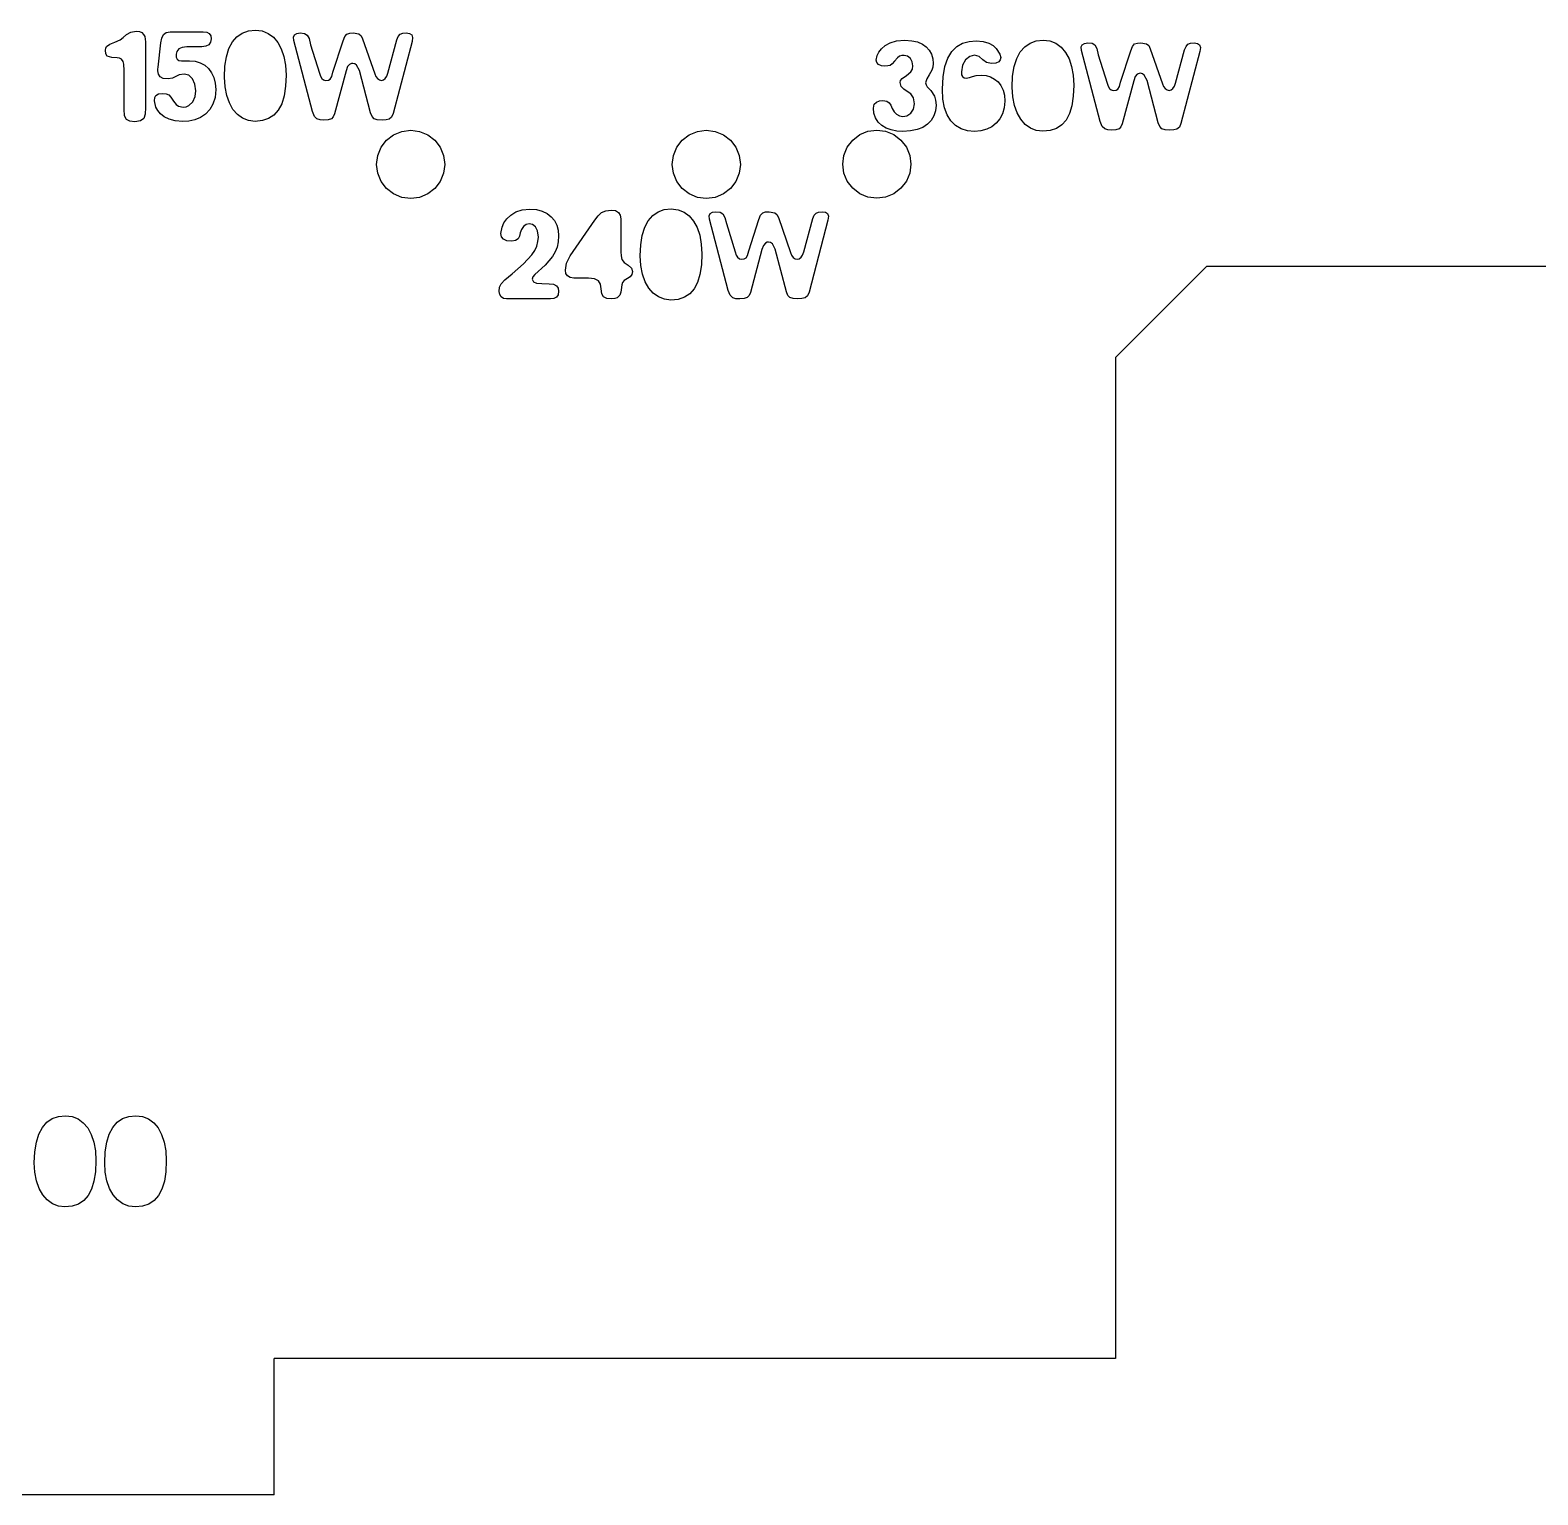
# Model space of a CAD drawing. Header units: metres. Extents: x 234 to 500, y 1534 to 1859.
# Drawn here: x 297.4 to 363.7, y 1534.3 to 1598.7 of the extents above; entities that cross this region are included whole.
import ezdxf

# ---------------------------------------------------------------- set-up
doc = ezdxf.new("R2010")
doc.units = ezdxf.units.M

msp = doc.modelspace()

# ---------------------------------------------------------------- linework, layer by layer
at = {"layer": 'COMPONENT11'}
for p, q in [((319.023, 1590.819, 0), (319.366, 1590.851, 0)), ((319.366, 1590.851, 0), (319.658, 1590.828, 0)), ((319.658, 1590.828, 0), (319.914, 1590.76, 0)), ((325.006, 1590.727, 0), (325.278, 1590.824, 0)), ((325.278, 1590.824, 0), (325.587, 1590.857, 0)), ((325.587, 1590.857, 0), (325.882, 1590.822, 0)), ((318.146, 1590.06, 0), (318.227, 1590.241, 0)), ((318.227, 1590.241, 0), (318.351, 1590.418, 0)), ((318.351, 1590.418, 0), (318.523, 1590.582, 0)), ((318.523, 1590.582, 0), (318.744, 1590.722, 0)), ((318.744, 1590.722, 0), (319.023, 1590.819, 0)), ((319.201, 1590.167, 0), (319.084, 1590.081, 0)), ((319.342, 1590.195, 0), (319.201, 1590.167, 0)), ((319.483, 1590.166, 0), (319.342, 1590.195, 0)), ((319.612, 1590.069, 0), (319.483, 1590.166, 0)), ((319.914, 1590.76, 0), (320.131, 1590.652, 0)), ((320.131, 1590.652, 0), (320.309, 1590.511, 0)), ((320.309, 1590.511, 0), (320.448, 1590.339, 0)), ((320.448, 1590.339, 0), (320.549, 1590.138, 0)), ((321.138, 1588.788, 0), (322.228, 1590.359, 0)), ((322.228, 1590.359, 0), (322.372, 1590.553, 0)), ((322.372, 1590.553, 0), (322.519, 1590.691, 0)), ((322.519, 1590.691, 0), (322.7, 1590.776, 0)), ((322.7, 1590.776, 0), (322.944, 1590.805, 0)), ((322.944, 1590.805, 0), (323.136, 1590.78, 0)), ((323.136, 1590.78, 0), (323.266, 1590.705, 0)), ((323.266, 1590.705, 0), (323.341, 1590.584, 0)), ((323.341, 1590.584, 0), (323.366, 1590.418, 0)), ((323.366, 1590.418, 0), (323.366, 1588.975, 0)), ((324.42, 1590.047, 0), (324.575, 1590.338, 0)), ((324.575, 1590.338, 0), (324.772, 1590.565, 0)), ((324.772, 1590.565, 0), (325.006, 1590.727, 0)), ((325.882, 1590.822, 0), (326.147, 1590.716, 0)), ((326.147, 1590.716, 0), (326.377, 1590.546, 0)), ((326.377, 1590.546, 0), (326.569, 1590.317, 0)), ((326.569, 1590.317, 0), (326.722, 1590.033, 0)), ((327.253, 1590.556, 0), (327.298, 1590.657, 0)), ((327.269, 1590.405, 0), (327.253, 1590.556, 0)), ((328.09, 1587.275, 0), (327.269, 1590.405, 0)), ((327.298, 1590.657, 0), (327.399, 1590.714, 0)), ((327.399, 1590.714, 0), (327.55, 1590.734, 0)), ((327.55, 1590.734, 0), (327.735, 1590.716, 0)), ((327.735, 1590.716, 0), (327.858, 1590.643, 0)), ((327.858, 1590.643, 0), (327.94, 1590.484, 0)), ((327.94, 1590.484, 0), (328.008, 1590.218, 0)), ((328.008, 1590.218, 0), (328.395, 1588.963, 0)), ((328.993, 1589.01, 0), (329.439, 1590.393, 0)), ((329.439, 1590.393, 0), (329.512, 1590.584, 0)), ((329.512, 1590.584, 0), (329.609, 1590.687, 0)), ((329.609, 1590.687, 0), (329.732, 1590.728, 0)), ((329.732, 1590.728, 0), (329.884, 1590.734, 0)), ((329.884, 1590.734, 0), (330.134, 1590.69, 0)), ((330.134, 1590.69, 0), (330.228, 1590.614, 0)), ((330.228, 1590.614, 0), (330.295, 1590.476, 0)), ((330.295, 1590.476, 0), (330.834, 1588.939, 0)), ((331.409, 1588.963, 0), (331.808, 1590.429, 0)), ((332.476, 1590.358, 0), (331.644, 1587.193, 0)), ((331.808, 1590.429, 0), (331.867, 1590.584, 0)), ((331.867, 1590.584, 0), (331.951, 1590.675, 0)), ((331.951, 1590.675, 0), (332.066, 1590.719, 0)), ((332.066, 1590.719, 0), (332.218, 1590.734, 0)), ((332.218, 1590.734, 0), (332.367, 1590.712, 0)), ((332.367, 1590.712, 0), (332.462, 1590.649, 0)), ((332.462, 1590.649, 0), (332.499, 1590.533, 0)), ((332.499, 1590.533, 0), (332.476, 1590.358, 0)), ((318.087, 1589.773, 0), (318.146, 1590.06, 0)), ((318.117, 1589.632, 0), (318.087, 1589.773, 0)), ((318.207, 1589.524, 0), (318.117, 1589.632, 0)), ((318.358, 1589.456, 0), (318.207, 1589.524, 0)), ((318.844, 1589.544, 0), (318.735, 1589.462, 0)), ((318.908, 1589.662, 0), (318.844, 1589.544, 0)), ((318.943, 1589.797, 0), (318.908, 1589.662, 0)), ((318.996, 1589.953, 0), (318.943, 1589.797, 0)), ((319.084, 1590.081, 0), (318.996, 1589.953, 0)), ((319.706, 1589.887, 0), (319.612, 1590.069, 0)), ((319.741, 1589.609, 0), (319.706, 1589.887, 0)), ((319.723, 1589.416, 0), (319.741, 1589.609, 0)), ((320.549, 1590.138, 0), (320.611, 1589.916, 0)), ((320.611, 1589.916, 0), (320.631, 1589.678, 0)), ((320.631, 1589.678, 0), (320.615, 1589.412, 0)), ((324.243, 1589.272, 0), (324.309, 1589.691, 0)), ((324.309, 1589.691, 0), (324.42, 1590.047, 0)), ((326.722, 1590.033, 0), (326.836, 1589.696, 0)), ((326.836, 1589.696, 0), (326.906, 1589.311, 0)), ((318.568, 1589.433, 0), (318.358, 1589.456, 0)), ((318.735, 1589.462, 0), (318.568, 1589.433, 0)), ((319.091, 1588.444, 0), (319.451, 1588.844, 0)), ((319.451, 1588.844, 0), (319.578, 1589.033, 0)), ((319.578, 1589.033, 0), (319.668, 1589.224, 0)), ((319.668, 1589.224, 0), (319.723, 1589.416, 0)), ((320.481, 1588.963, 0), (320.365, 1588.763, 0)), ((320.564, 1589.177, 0), (320.481, 1588.963, 0)), ((320.615, 1589.412, 0), (320.564, 1589.177, 0)), ((323.366, 1588.975, 0), (323.374, 1588.794, 0)), ((324.221, 1588.788, 0), (324.243, 1589.272, 0)), ((326.906, 1589.311, 0), (326.93, 1588.882, 0)), ((326.93, 1588.882, 0), (326.909, 1588.394, 0)), ((328.395, 1588.963, 0), (328.44, 1588.828, 0)), ((328.937, 1588.813, 0), (328.993, 1589.01, 0)), ((329.568, 1589.069, 0), (329.063, 1587.181, 0)), ((329.638, 1589.254, 0), (329.568, 1589.069, 0)), ((329.723, 1589.354, 0), (329.638, 1589.254, 0)), ((329.802, 1589.392, 0), (329.723, 1589.354, 0)), ((329.861, 1589.398, 0), (329.802, 1589.392, 0)), ((329.954, 1589.377, 0), (329.861, 1589.398, 0)), ((330.034, 1589.316, 0), (329.954, 1589.377, 0)), ((330.154, 1589.081, 0), (330.034, 1589.316, 0)), ((330.647, 1587.216, 0), (330.154, 1589.081, 0)), ((330.834, 1588.939, 0), (330.88, 1588.818, 0)), ((331.363, 1588.828, 0), (331.409, 1588.963, 0)), ((318.592, 1588.002, 0), (319.091, 1588.444, 0)), ((320.037, 1588.382, 0), (319.589, 1587.977, 0)), ((320.365, 1588.763, 0), (320.037, 1588.382, 0)), ((320.927, 1588.166, 0), (320.974, 1588.477, 0)), ((320.974, 1588.477, 0), (321.138, 1588.788, 0)), ((323.374, 1588.794, 0), (323.415, 1588.638, 0)), ((323.415, 1588.638, 0), (323.509, 1588.503, 0)), ((323.509, 1588.503, 0), (323.682, 1588.389, 0)), ((323.682, 1588.389, 0), (323.835, 1588.257, 0)), ((323.835, 1588.257, 0), (323.882, 1588.108, 0)), ((324.246, 1588.368, 0), (324.221, 1588.788, 0)), ((324.32, 1587.988, 0), (324.246, 1588.368, 0)), ((326.909, 1588.394, 0), (326.845, 1587.975, 0)), ((328.44, 1588.828, 0), (328.503, 1588.728, 0)), ((328.503, 1588.728, 0), (328.58, 1588.666, 0)), ((328.58, 1588.666, 0), (328.665, 1588.646, 0)), ((328.665, 1588.646, 0), (328.791, 1588.658, 0)), ((328.791, 1588.658, 0), (328.876, 1588.705, 0)), ((328.876, 1588.705, 0), (328.937, 1588.813, 0)), ((330.88, 1588.818, 0), (330.949, 1588.725, 0)), ((330.949, 1588.725, 0), (331.033, 1588.666, 0)), ((331.033, 1588.666, 0), (331.128, 1588.646, 0)), ((331.128, 1588.646, 0), (331.213, 1588.666, 0)), ((331.213, 1588.666, 0), (331.295, 1588.728, 0)), ((331.295, 1588.728, 0), (331.363, 1588.828, 0)), ((318.032, 1587.413, 0), (318.102, 1587.562, 0)), ((318.102, 1587.562, 0), (318.272, 1587.735, 0)), ((318.272, 1587.735, 0), (318.592, 1588.002, 0)), ((319.495, 1587.869, 0), (319.472, 1587.766, 0)), ((319.472, 1587.766, 0), (319.519, 1587.649, 0)), ((319.589, 1587.977, 0), (319.495, 1587.869, 0)), ((319.519, 1587.649, 0), (319.656, 1587.59, 0)), ((319.656, 1587.59, 0), (319.885, 1587.57, 0)), ((319.885, 1587.57, 0), (320.21, 1587.567, 0)), ((320.21, 1587.567, 0), (320.412, 1587.543, 0)), ((320.412, 1587.543, 0), (320.541, 1587.47, 0)), ((320.95, 1588.023, 0), (320.927, 1588.166, 0)), ((321.02, 1587.911, 0), (320.95, 1588.023, 0)), ((321.138, 1587.839, 0), (321.02, 1587.911, 0)), ((321.302, 1587.814, 0), (321.138, 1587.839, 0)), ((321.947, 1587.814, 0), (321.302, 1587.814, 0)), ((322.21, 1587.784, 0), (321.947, 1587.814, 0)), ((322.378, 1587.694, 0), (322.21, 1587.784, 0)), ((322.468, 1587.547, 0), (322.378, 1587.694, 0)), ((322.498, 1587.345, 0), (322.468, 1587.547, 0)), ((323.409, 1587.512, 0), (323.377, 1587.298, 0)), ((323.447, 1587.625, 0), (323.409, 1587.512, 0)), ((323.518, 1587.709, 0), (323.447, 1587.625, 0)), ((323.653, 1587.797, 0), (323.518, 1587.709, 0)), ((323.77, 1587.873, 0), (323.653, 1587.797, 0)), ((323.852, 1587.967, 0), (323.77, 1587.873, 0)), ((323.882, 1588.108, 0), (323.852, 1587.967, 0)), ((324.439, 1587.655, 0), (324.32, 1587.988, 0)), ((324.596, 1587.376, 0), (324.439, 1587.655, 0)), ((326.739, 1587.625, 0), (326.59, 1587.343, 0)), ((326.845, 1587.975, 0), (326.739, 1587.625, 0)), ((318.017, 1587.228, 0), (318.032, 1587.413, 0)), ((318.038, 1587.092, 0), (318.017, 1587.228, 0)), ((318.099, 1586.988, 0), (318.038, 1587.092, 0)), ((318.199, 1586.922, 0), (318.099, 1586.988, 0)), ((318.334, 1586.9, 0), (318.199, 1586.922, 0)), ((320.28, 1586.9, 0), (318.334, 1586.9, 0)), ((320.423, 1586.919, 0), (320.28, 1586.9, 0)), ((320.535, 1586.976, 0), (320.423, 1586.919, 0)), ((320.607, 1587.08, 0), (320.535, 1586.976, 0)), ((320.541, 1587.47, 0), (320.609, 1587.364, 0)), ((320.631, 1587.239, 0), (320.607, 1587.08, 0)), ((320.609, 1587.364, 0), (320.631, 1587.239, 0)), ((322.525, 1587.128, 0), (322.498, 1587.345, 0)), ((322.607, 1586.993, 0), (322.525, 1587.128, 0)), ((322.745, 1586.923, 0), (322.607, 1586.993, 0)), ((322.944, 1586.9, 0), (322.745, 1586.923, 0)), ((323.097, 1586.912, 0), (322.944, 1586.9, 0)), ((323.207, 1586.949, 0), (323.097, 1586.912, 0)), ((323.33, 1587.067, 0), (323.207, 1586.949, 0)), ((323.368, 1587.202, 0), (323.33, 1587.067, 0)), ((323.377, 1587.298, 0), (323.368, 1587.202, 0)), ((324.79, 1587.152, 0), (324.596, 1587.376, 0)), ((325.021, 1586.986, 0), (324.79, 1587.152, 0)), ((325.283, 1586.883, 0), (325.021, 1586.986, 0)), ((325.569, 1586.848, 0), (325.283, 1586.883, 0)), ((325.888, 1586.879, 0), (325.569, 1586.848, 0)), ((326.165, 1586.972, 0), (325.888, 1586.879, 0)), ((326.398, 1587.127, 0), (326.165, 1586.972, 0)), ((326.59, 1587.343, 0), (326.398, 1587.127, 0)), ((328.175, 1587.064, 0), (328.09, 1587.275, 0)), ((328.289, 1586.952, 0), (328.175, 1587.064, 0)), ((328.43, 1586.908, 0), (328.289, 1586.952, 0)), ((328.594, 1586.9, 0), (328.43, 1586.908, 0)), ((328.788, 1586.911, 0), (328.594, 1586.9, 0)), ((328.923, 1586.955, 0), (328.788, 1586.911, 0)), ((329.008, 1587.043, 0), (328.923, 1586.955, 0)), ((329.063, 1587.181, 0), (329.008, 1587.043, 0)), ((330.713, 1587.056, 0), (330.647, 1587.216, 0)), ((330.805, 1586.961, 0), (330.713, 1587.056, 0)), ((330.944, 1586.915, 0), (330.805, 1586.961, 0)), ((331.151, 1586.9, 0), (330.944, 1586.915, 0)), ((331.327, 1586.912, 0), (331.151, 1586.9, 0)), ((331.468, 1586.949, 0), (331.327, 1586.912, 0)), ((331.573, 1587.035, 0), (331.468, 1586.949, 0)), ((331.644, 1587.193, 0), (331.573, 1587.035, 0))]:
    msp.add_line(p, q, dxfattribs=at)
at = {"layer": 'COMPONENT4'}
for p, q in [((297.769, 1550.181, 0), (297.925, 1550.472, 0)), ((297.925, 1550.472, 0), (298.121, 1550.699, 0)), ((298.121, 1550.699, 0), (298.355, 1550.861, 0)), ((298.355, 1550.861, 0), (298.627, 1550.959, 0)), ((298.627, 1550.959, 0), (298.936, 1550.991, 0)), ((298.936, 1550.991, 0), (299.232, 1550.956, 0)), ((299.232, 1550.956, 0), (299.496, 1550.85, 0)), ((299.496, 1550.85, 0), (299.726, 1550.68, 0)), ((299.726, 1550.68, 0), (299.918, 1550.452, 0)), ((299.918, 1550.452, 0), (300.072, 1550.168, 0)), ((300.865, 1550.181, 0), (301.02, 1550.472, 0)), ((301.02, 1550.472, 0), (301.216, 1550.699, 0)), ((301.216, 1550.699, 0), (301.45, 1550.861, 0)), ((301.45, 1550.861, 0), (301.722, 1550.959, 0)), ((301.722, 1550.959, 0), (302.031, 1550.991, 0)), ((302.031, 1550.991, 0), (302.327, 1550.956, 0)), ((302.327, 1550.956, 0), (302.591, 1550.85, 0)), ((302.591, 1550.85, 0), (302.822, 1550.68, 0)), ((302.822, 1550.68, 0), (303.014, 1550.452, 0)), ((303.014, 1550.452, 0), (303.167, 1550.168, 0)), ((297.592, 1549.406, 0), (297.659, 1549.825, 0)), ((297.659, 1549.825, 0), (297.769, 1550.181, 0)), ((300.072, 1550.168, 0), (300.185, 1549.831, 0)), ((300.185, 1549.831, 0), (300.256, 1549.445, 0)), ((300.687, 1549.406, 0), (300.754, 1549.825, 0)), ((300.754, 1549.825, 0), (300.865, 1550.181, 0)), ((303.167, 1550.168, 0), (303.28, 1549.831, 0)), ((303.28, 1549.831, 0), (303.351, 1549.445, 0)), ((297.57, 1548.922, 0), (297.592, 1549.406, 0)), ((300.256, 1549.445, 0), (300.279, 1549.016, 0)), ((300.665, 1548.922, 0), (300.687, 1549.406, 0)), ((303.351, 1549.445, 0), (303.374, 1549.016, 0)), ((297.595, 1548.502, 0), (297.57, 1548.922, 0)), ((297.67, 1548.122, 0), (297.595, 1548.502, 0)), ((300.258, 1548.529, 0), (300.194, 1548.11, 0)), ((300.279, 1549.016, 0), (300.258, 1548.529, 0)), ((300.69, 1548.502, 0), (300.665, 1548.922, 0)), ((300.765, 1548.122, 0), (300.69, 1548.502, 0)), ((303.353, 1548.529, 0), (303.289, 1548.11, 0)), ((303.374, 1549.016, 0), (303.353, 1548.529, 0)), ((297.788, 1547.789, 0), (297.67, 1548.122, 0)), ((297.945, 1547.51, 0), (297.788, 1547.789, 0)), ((300.088, 1547.759, 0), (299.939, 1547.478, 0)), ((300.194, 1548.11, 0), (300.088, 1547.759, 0)), ((300.883, 1547.789, 0), (300.765, 1548.122, 0)), ((301.04, 1547.51, 0), (300.883, 1547.789, 0)), ((303.183, 1547.759, 0), (303.034, 1547.478, 0)), ((303.289, 1548.11, 0), (303.183, 1547.759, 0)), ((298.139, 1547.286, 0), (297.945, 1547.51, 0)), ((298.37, 1547.12, 0), (298.139, 1547.286, 0)), ((298.632, 1547.017, 0), (298.37, 1547.12, 0)), ((299.514, 1547.106, 0), (299.237, 1547.013, 0)), ((299.748, 1547.261, 0), (299.514, 1547.106, 0)), ((299.939, 1547.478, 0), (299.748, 1547.261, 0)), ((301.235, 1547.286, 0), (301.04, 1547.51, 0)), ((301.465, 1547.12, 0), (301.235, 1547.286, 0)), ((301.727, 1547.017, 0), (301.465, 1547.12, 0)), ((302.609, 1547.106, 0), (302.333, 1547.013, 0)), ((302.843, 1547.261, 0), (302.609, 1547.106, 0)), ((303.034, 1547.478, 0), (302.843, 1547.261, 0)), ((298.919, 1546.982, 0), (298.632, 1547.017, 0)), ((299.237, 1547.013, 0), (298.919, 1546.982, 0)), ((302.014, 1546.982, 0), (301.727, 1547.017, 0)), ((302.333, 1547.013, 0), (302.014, 1546.982, 0))]:
    msp.add_line(p, q, dxfattribs=at)
at = {"layer": 'COMPONENT7'}
for p, q in [((300.897, 1598.105, 0), (301.105, 1598.184, 0)), ((301.105, 1598.184, 0), (301.34, 1598.287, 0)), ((301.34, 1598.287, 0), (301.472, 1598.387, 0)), ((301.472, 1598.387, 0), (301.621, 1598.516, 0)), ((301.621, 1598.516, 0), (301.809, 1598.627, 0)), ((301.809, 1598.627, 0), (302.056, 1598.674, 0)), ((302.056, 1598.674, 0), (302.2, 1598.657, 0)), ((302.2, 1598.657, 0), (302.305, 1598.606, 0)), ((302.305, 1598.606, 0), (302.378, 1598.53, 0)), ((302.378, 1598.53, 0), (302.425, 1598.433, 0)), ((302.425, 1598.433, 0), (302.464, 1598.196, 0)), ((302.464, 1598.196, 0), (302.466, 1597.935, 0)), ((303.018, 1597.089, 0), (303.135, 1598.158, 0)), ((303.135, 1598.158, 0), (303.179, 1598.369, 0)), ((303.179, 1598.369, 0), (303.252, 1598.519, 0)), ((303.252, 1598.519, 0), (303.369, 1598.609, 0)), ((303.369, 1598.609, 0), (303.545, 1598.639, 0)), ((303.545, 1598.639, 0), (305, 1598.639, 0)), ((305, 1598.639, 0), (305.154, 1598.62, 0)), ((305.154, 1598.62, 0), (305.264, 1598.563, 0)), ((305.324, 1598.181, 0), (305.243, 1598.072, 0)), ((305.264, 1598.563, 0), (305.329, 1598.468, 0)), ((305.351, 1598.335, 0), (305.324, 1598.181, 0)), ((305.329, 1598.468, 0), (305.351, 1598.335, 0)), ((306.132, 1597.904, 0), (306.287, 1598.195, 0)), ((306.287, 1598.195, 0), (306.484, 1598.422, 0)), ((306.484, 1598.422, 0), (306.718, 1598.584, 0)), ((306.718, 1598.584, 0), (306.99, 1598.681, 0)), ((306.99, 1598.681, 0), (307.299, 1598.714, 0)), ((307.299, 1598.714, 0), (307.594, 1598.679, 0)), ((307.594, 1598.679, 0), (307.859, 1598.573, 0)), ((307.859, 1598.573, 0), (308.089, 1598.403, 0)), ((308.089, 1598.403, 0), (308.281, 1598.175, 0)), ((308.281, 1598.175, 0), (308.434, 1597.89, 0)), ((308.965, 1598.413, 0), (309.01, 1598.514, 0)), ((308.981, 1598.262, 0), (308.965, 1598.413, 0)), ((309.802, 1595.132, 0), (308.981, 1598.262, 0)), ((309.01, 1598.514, 0), (309.111, 1598.572, 0)), ((309.111, 1598.572, 0), (309.262, 1598.591, 0)), ((309.262, 1598.591, 0), (309.447, 1598.573, 0)), ((309.447, 1598.573, 0), (309.57, 1598.5, 0)), ((309.57, 1598.5, 0), (309.652, 1598.341, 0)), ((309.652, 1598.341, 0), (309.72, 1598.075, 0)), ((310.705, 1596.867, 0), (311.151, 1598.251, 0)), ((311.151, 1598.251, 0), (311.224, 1598.441, 0)), ((311.224, 1598.441, 0), (311.321, 1598.544, 0)), ((311.321, 1598.544, 0), (311.444, 1598.585, 0)), ((311.444, 1598.585, 0), (311.596, 1598.591, 0)), ((311.596, 1598.591, 0), (311.846, 1598.547, 0)), ((311.846, 1598.547, 0), (311.94, 1598.471, 0)), ((311.94, 1598.471, 0), (312.007, 1598.333, 0)), ((312.007, 1598.333, 0), (312.546, 1596.796, 0)), ((313.121, 1596.82, 0), (313.52, 1598.286, 0)), ((314.188, 1598.216, 0), (313.356, 1595.05, 0)), ((313.52, 1598.286, 0), (313.579, 1598.441, 0)), ((313.579, 1598.441, 0), (313.663, 1598.532, 0)), ((313.663, 1598.532, 0), (313.778, 1598.576, 0)), ((313.778, 1598.576, 0), (313.93, 1598.591, 0)), ((313.93, 1598.591, 0), (314.079, 1598.569, 0)), ((314.079, 1598.569, 0), (314.174, 1598.506, 0)), ((314.174, 1598.506, 0), (314.211, 1598.391, 0)), ((314.211, 1598.391, 0), (314.188, 1598.216, 0)), ((300.695, 1597.83, 0), (300.709, 1597.928, 0)), ((300.716, 1597.67, 0), (300.695, 1597.83, 0)), ((300.709, 1597.928, 0), (300.751, 1598.002, 0)), ((300.78, 1597.577, 0), (300.716, 1597.67, 0)), ((300.751, 1598.002, 0), (300.897, 1598.105, 0)), ((300.979, 1597.51, 0), (300.78, 1597.577, 0)), ((301.214, 1597.504, 0), (300.979, 1597.51, 0)), ((301.32, 1597.49, 0), (301.214, 1597.504, 0)), ((301.399, 1597.442, 0), (301.32, 1597.49, 0)), ((302.466, 1597.935, 0), (302.466, 1595.308, 0)), ((303.833, 1597.783, 0), (303.803, 1597.666, 0)), ((303.803, 1597.666, 0), (303.816, 1597.528, 0)), ((303.816, 1597.528, 0), (303.853, 1597.433, 0)), ((303.924, 1597.887, 0), (303.833, 1597.783, 0)), ((304.074, 1597.959, 0), (303.924, 1597.887, 0)), ((304.284, 1597.984, 0), (304.074, 1597.959, 0)), ((304.941, 1597.984, 0), (304.284, 1597.984, 0)), ((305.113, 1598.006, 0), (304.941, 1597.984, 0)), ((305.243, 1598.072, 0), (305.113, 1598.006, 0)), ((305.955, 1597.129, 0), (306.021, 1597.548, 0)), ((306.021, 1597.548, 0), (306.132, 1597.904, 0)), ((308.434, 1597.89, 0), (308.548, 1597.553, 0)), ((308.548, 1597.553, 0), (308.618, 1597.168, 0)), ((309.72, 1598.075, 0), (310.107, 1596.82, 0)), ((301.479, 1597.333, 0), (301.399, 1597.442, 0)), ((301.51, 1597.217, 0), (301.479, 1597.333, 0)), ((301.516, 1596.938, 0), (301.51, 1597.217, 0)), ((301.516, 1595.238, 0), (301.516, 1596.938, 0)), ((303.006, 1597.001, 0), (303.018, 1597.089, 0)), ((303.006, 1596.925, 0), (303.006, 1597.001, 0)), ((303.03, 1596.774, 0), (303.006, 1596.925, 0)), ((303.853, 1597.433, 0), (303.924, 1597.378, 0)), ((303.924, 1597.378, 0), (304.038, 1597.359, 0)), ((304.038, 1597.359, 0), (304.243, 1597.365, 0)), ((304.243, 1597.365, 0), (304.402, 1597.371, 0)), ((304.402, 1597.371, 0), (304.644, 1597.349, 0)), ((304.644, 1597.349, 0), (304.868, 1597.283, 0)), ((304.868, 1597.283, 0), (305.066, 1597.175, 0)), ((305.066, 1597.175, 0), (305.231, 1597.028, 0)), ((305.231, 1597.028, 0), (305.365, 1596.844, 0)), ((305.365, 1596.844, 0), (305.466, 1596.627, 0)), ((305.933, 1596.645, 0), (305.955, 1597.129, 0)), ((308.618, 1597.168, 0), (308.642, 1596.739, 0)), ((310.107, 1596.82, 0), (310.152, 1596.685, 0)), ((310.649, 1596.67, 0), (310.705, 1596.867, 0)), ((311.28, 1596.926, 0), (310.775, 1595.038, 0)), ((311.35, 1597.111, 0), (311.28, 1596.926, 0)), ((311.435, 1597.211, 0), (311.35, 1597.111, 0)), ((311.514, 1597.249, 0), (311.435, 1597.211, 0)), ((311.573, 1597.255, 0), (311.514, 1597.249, 0)), ((311.666, 1597.234, 0), (311.573, 1597.255, 0)), ((311.746, 1597.173, 0), (311.666, 1597.234, 0)), ((311.866, 1596.938, 0), (311.746, 1597.173, 0)), ((312.359, 1595.073, 0), (311.866, 1596.938, 0)), ((312.546, 1596.796, 0), (312.592, 1596.675, 0)), ((313.075, 1596.685, 0), (313.121, 1596.82, 0)), ((303.103, 1596.664, 0), (303.03, 1596.774, 0)), ((303.241, 1596.596, 0), (303.103, 1596.664, 0)), ((303.463, 1596.573, 0), (303.241, 1596.596, 0)), ((303.654, 1596.605, 0), (303.463, 1596.573, 0)), ((303.795, 1596.678, 0), (303.654, 1596.605, 0)), ((303.944, 1596.752, 0), (303.795, 1596.678, 0)), ((304.167, 1596.784, 0), (303.944, 1596.752, 0)), ((304.362, 1596.733, 0), (304.167, 1596.784, 0)), ((304.525, 1596.579, 0), (304.362, 1596.733, 0)), ((304.635, 1596.343, 0), (304.525, 1596.579, 0)), ((304.671, 1596.046, 0), (304.635, 1596.343, 0)), ((305.466, 1596.627, 0), (305.53, 1596.379, 0)), ((305.53, 1596.379, 0), (305.551, 1596.106, 0)), ((305.958, 1596.225, 0), (305.933, 1596.645, 0)), ((306.032, 1595.845, 0), (305.958, 1596.225, 0)), ((308.621, 1596.251, 0), (308.557, 1595.833, 0)), ((308.642, 1596.739, 0), (308.621, 1596.251, 0)), ((310.152, 1596.685, 0), (310.215, 1596.585, 0)), ((310.215, 1596.585, 0), (310.292, 1596.524, 0)), ((310.292, 1596.524, 0), (310.377, 1596.503, 0)), ((310.377, 1596.503, 0), (310.503, 1596.515, 0)), ((310.503, 1596.515, 0), (310.588, 1596.562, 0)), ((310.588, 1596.562, 0), (310.649, 1596.67, 0)), ((312.592, 1596.675, 0), (312.661, 1596.582, 0)), ((312.661, 1596.582, 0), (312.745, 1596.523, 0)), ((312.745, 1596.523, 0), (312.839, 1596.503, 0)), ((312.839, 1596.503, 0), (312.925, 1596.524, 0)), ((312.925, 1596.524, 0), (313.007, 1596.585, 0)), ((313.007, 1596.585, 0), (313.075, 1596.685, 0)), ((302.853, 1595.614, 0), (302.87, 1595.749, 0)), ((302.915, 1595.332, 0), (302.853, 1595.614, 0)), ((302.87, 1595.749, 0), (302.918, 1595.848, 0)), ((302.918, 1595.848, 0), (303.028, 1595.91, 0)), ((303.028, 1595.91, 0), (303.229, 1595.93, 0)), ((303.229, 1595.93, 0), (303.375, 1595.919, 0)), ((303.375, 1595.919, 0), (303.481, 1595.872, 0)), ((303.481, 1595.872, 0), (303.578, 1595.769, 0)), ((303.578, 1595.769, 0), (303.698, 1595.59, 0)), ((303.698, 1595.59, 0), (303.806, 1595.448, 0)), ((304.363, 1595.397, 0), (304.536, 1595.566, 0)), ((304.536, 1595.566, 0), (304.639, 1595.798, 0)), ((304.639, 1595.798, 0), (304.671, 1596.046, 0)), ((305.428, 1595.464, 0), (305.285, 1595.222, 0)), ((305.52, 1595.758, 0), (305.428, 1595.464, 0)), ((305.551, 1596.106, 0), (305.52, 1595.758, 0)), ((306.151, 1595.512, 0), (306.032, 1595.845, 0)), ((306.308, 1595.233, 0), (306.151, 1595.512, 0)), ((308.451, 1595.482, 0), (308.302, 1595.2, 0)), ((308.557, 1595.833, 0), (308.451, 1595.482, 0)), ((301.542, 1594.953, 0), (301.516, 1595.238, 0)), ((301.627, 1594.786, 0), (301.542, 1594.953, 0)), ((302.387, 1594.83, 0), (302.243, 1594.722, 0)), ((302.452, 1595.021, 0), (302.387, 1594.83, 0)), ((302.466, 1595.308, 0), (302.452, 1595.021, 0)), ((302.997, 1595.179, 0), (302.915, 1595.332, 0)), ((303.12, 1595.033, 0), (302.997, 1595.179, 0)), ((303.287, 1594.904, 0), (303.12, 1595.033, 0)), ((303.501, 1594.796, 0), (303.287, 1594.904, 0)), ((303.806, 1595.448, 0), (303.918, 1595.373, 0)), ((303.918, 1595.373, 0), (304.12, 1595.332, 0)), ((304.12, 1595.332, 0), (304.251, 1595.348, 0)), ((304.251, 1595.348, 0), (304.363, 1595.397, 0)), ((304.885, 1594.88, 0), (304.636, 1594.779, 0)), ((305.102, 1595.028, 0), (304.885, 1594.88, 0)), ((305.285, 1595.222, 0), (305.102, 1595.028, 0)), ((306.502, 1595.009, 0), (306.308, 1595.233, 0)), ((306.733, 1594.843, 0), (306.502, 1595.009, 0)), ((306.995, 1594.74, 0), (306.733, 1594.843, 0)), ((307.877, 1594.829, 0), (307.6, 1594.736, 0)), ((308.11, 1594.984, 0), (307.877, 1594.829, 0)), ((308.302, 1595.2, 0), (308.11, 1594.984, 0)), ((309.887, 1594.921, 0), (309.802, 1595.132, 0)), ((310.001, 1594.81, 0), (309.887, 1594.921, 0)), ((310.142, 1594.766, 0), (310.001, 1594.81, 0)), ((310.635, 1594.812, 0), (310.5, 1594.768, 0)), ((310.72, 1594.9, 0), (310.635, 1594.812, 0)), ((310.775, 1595.038, 0), (310.72, 1594.9, 0)), ((312.425, 1594.913, 0), (312.359, 1595.073, 0)), ((312.517, 1594.818, 0), (312.425, 1594.913, 0)), ((312.656, 1594.772, 0), (312.517, 1594.818, 0)), ((313.18, 1594.807, 0), (313.039, 1594.769, 0)), ((313.285, 1594.892, 0), (313.18, 1594.807, 0)), ((313.356, 1595.05, 0), (313.285, 1594.892, 0)), ((301.777, 1594.707, 0), (301.627, 1594.786, 0)), ((301.997, 1594.686, 0), (301.777, 1594.707, 0)), ((302.243, 1594.722, 0), (301.997, 1594.686, 0)), ((303.769, 1594.724, 0), (303.501, 1594.796, 0)), ((304.097, 1594.7, 0), (303.769, 1594.724, 0)), ((304.369, 1594.719, 0), (304.097, 1594.7, 0)), ((304.636, 1594.779, 0), (304.369, 1594.719, 0)), ((307.281, 1594.705, 0), (306.995, 1594.74, 0)), ((307.6, 1594.736, 0), (307.281, 1594.705, 0)), ((310.306, 1594.757, 0), (310.142, 1594.766, 0)), ((310.5, 1594.768, 0), (310.306, 1594.757, 0)), ((312.863, 1594.757, 0), (312.656, 1594.772, 0)), ((313.039, 1594.769, 0), (312.863, 1594.757, 0))]:
    msp.add_line(p, q, dxfattribs=at)
at = {"layer": 'COMPONENT9'}
for p, q in [((334.994, 1598.038, 0), (335.213, 1598.159, 0)), ((335.213, 1598.159, 0), (335.497, 1598.242, 0)), ((335.497, 1598.242, 0), (335.858, 1598.27, 0)), ((335.858, 1598.27, 0), (336.159, 1598.251, 0)), ((336.159, 1598.251, 0), (336.415, 1598.194, 0)), ((336.415, 1598.194, 0), (336.629, 1598.102, 0)), ((338.14, 1597.994, 0), (338.396, 1598.138, 0)), ((338.396, 1598.138, 0), (338.685, 1598.22, 0)), ((338.685, 1598.22, 0), (339, 1598.247, 0)), ((339, 1598.247, 0), (339.308, 1598.221, 0)), ((339.308, 1598.221, 0), (339.554, 1598.144, 0)), ((339.554, 1598.144, 0), (339.743, 1598.035, 0)), ((341.129, 1597.984, 0), (341.363, 1598.146, 0)), ((341.363, 1598.146, 0), (341.635, 1598.243, 0)), ((341.635, 1598.243, 0), (341.944, 1598.276, 0)), ((341.944, 1598.276, 0), (342.24, 1598.24, 0)), ((342.24, 1598.24, 0), (342.504, 1598.135, 0)), ((342.504, 1598.135, 0), (342.735, 1597.965, 0)), ((343.656, 1598.076, 0), (343.757, 1598.133, 0)), ((343.757, 1598.133, 0), (343.908, 1598.152, 0)), ((343.908, 1598.152, 0), (344.093, 1598.135, 0)), ((344.093, 1598.135, 0), (344.216, 1598.062, 0)), ((345.966, 1598.106, 0), (346.089, 1598.147, 0)), ((346.089, 1598.147, 0), (346.242, 1598.152, 0)), ((346.242, 1598.152, 0), (346.491, 1598.108, 0)), ((348.309, 1598.094, 0), (348.424, 1598.138, 0)), ((348.424, 1598.138, 0), (348.576, 1598.152, 0)), ((348.576, 1598.152, 0), (348.724, 1598.131, 0)), ((348.724, 1598.131, 0), (348.819, 1598.067, 0)), ((334.591, 1597.392, 0), (334.641, 1597.603, 0)), ((334.641, 1597.603, 0), (334.713, 1597.75, 0)), ((334.713, 1597.75, 0), (334.829, 1597.898, 0)), ((334.829, 1597.898, 0), (334.994, 1598.038, 0)), ((335.53, 1597.491, 0), (335.401, 1597.345, 0)), ((335.629, 1597.57, 0), (335.53, 1597.491, 0)), ((335.723, 1597.6, 0), (335.629, 1597.57, 0)), ((335.835, 1597.603, 0), (335.723, 1597.6, 0)), ((335.98, 1597.57, 0), (335.835, 1597.603, 0)), ((336.101, 1597.471, 0), (335.98, 1597.57, 0)), ((336.183, 1597.323, 0), (336.101, 1597.471, 0)), ((336.629, 1598.102, 0), (336.802, 1597.98, 0)), ((336.802, 1597.98, 0), (336.934, 1597.83, 0)), ((336.934, 1597.83, 0), (337.027, 1597.654, 0)), ((337.027, 1597.654, 0), (337.082, 1597.46, 0)), ((337.082, 1597.46, 0), (337.1, 1597.25, 0)), ((337.618, 1597.119, 0), (337.749, 1597.487, 0)), ((337.749, 1597.487, 0), (337.924, 1597.778, 0)), ((337.924, 1597.778, 0), (338.14, 1597.994, 0)), ((338.71, 1597.558, 0), (338.525, 1597.403, 0)), ((338.918, 1597.614, 0), (338.71, 1597.558, 0)), ((339.123, 1597.555, 0), (338.918, 1597.614, 0)), ((339.293, 1597.415, 0), (339.123, 1597.555, 0)), ((339.743, 1598.035, 0), (339.882, 1597.91, 0)), ((339.882, 1597.91, 0), (340.038, 1597.658, 0)), ((340.038, 1597.658, 0), (340.079, 1597.509, 0)), ((340.079, 1597.509, 0), (340.056, 1597.403, 0)), ((340.667, 1597.11, 0), (340.778, 1597.466, 0)), ((340.778, 1597.466, 0), (340.933, 1597.757, 0)), ((340.933, 1597.757, 0), (341.129, 1597.984, 0)), ((342.735, 1597.965, 0), (342.927, 1597.736, 0)), ((342.927, 1597.736, 0), (343.08, 1597.452, 0)), ((343.61, 1597.975, 0), (343.656, 1598.076, 0)), ((343.626, 1597.824, 0), (343.61, 1597.975, 0)), ((344.447, 1594.694, 0), (343.626, 1597.824, 0)), ((344.216, 1598.062, 0), (344.298, 1597.903, 0)), ((344.298, 1597.903, 0), (344.365, 1597.636, 0)), ((344.365, 1597.636, 0), (344.752, 1596.381, 0)), ((345.35, 1596.428, 0), (345.796, 1597.812, 0)), ((345.796, 1597.812, 0), (345.869, 1598.003, 0)), ((345.869, 1598.003, 0), (345.966, 1598.106, 0)), ((346.491, 1598.108, 0), (346.586, 1598.033, 0)), ((346.586, 1598.033, 0), (346.652, 1597.894, 0)), ((346.652, 1597.894, 0), (347.192, 1596.358, 0)), ((347.766, 1596.381, 0), (348.165, 1597.847, 0)), ((348.834, 1597.777, 0), (348.001, 1594.612, 0)), ((348.165, 1597.847, 0), (348.225, 1598.003, 0)), ((348.225, 1598.003, 0), (348.309, 1598.094, 0)), ((348.819, 1598.067, 0), (348.856, 1597.952, 0)), ((348.856, 1597.952, 0), (348.834, 1597.777, 0)), ((334.619, 1597.286, 0), (334.591, 1597.392, 0)), ((334.703, 1597.204, 0), (334.619, 1597.286, 0)), ((334.825, 1597.151, 0), (334.703, 1597.204, 0)), ((334.967, 1597.134, 0), (334.825, 1597.151, 0)), ((335.107, 1597.139, 0), (334.967, 1597.134, 0)), ((335.21, 1597.166, 0), (335.107, 1597.139, 0)), ((335.298, 1597.227, 0), (335.21, 1597.166, 0)), ((335.401, 1597.345, 0), (335.298, 1597.227, 0)), ((335.928, 1596.717, 0), (336.122, 1596.881, 0)), ((336.122, 1596.881, 0), (336.188, 1596.994, 0)), ((336.21, 1597.145, 0), (336.183, 1597.323, 0)), ((336.188, 1596.994, 0), (336.21, 1597.145, 0)), ((337.048, 1596.951, 0), (336.933, 1596.746, 0)), ((337.087, 1597.085, 0), (337.048, 1596.951, 0)), ((337.1, 1597.25, 0), (337.087, 1597.085, 0)), ((337.537, 1596.664, 0), (337.618, 1597.119, 0)), ((338.393, 1597.169, 0), (338.343, 1596.876, 0)), ((338.343, 1596.876, 0), (338.357, 1596.754, 0)), ((338.525, 1597.403, 0), (338.393, 1597.169, 0)), ((339.451, 1597.297, 0), (339.293, 1597.415, 0)), ((339.668, 1597.251, 0), (339.451, 1597.297, 0)), ((339.863, 1597.268, 0), (339.668, 1597.251, 0)), ((339.988, 1597.321, 0), (339.863, 1597.268, 0)), ((340.056, 1597.403, 0), (339.988, 1597.321, 0)), ((340.6, 1596.69, 0), (340.667, 1597.11, 0)), ((343.08, 1597.452, 0), (343.193, 1597.115, 0)), ((343.193, 1597.115, 0), (343.264, 1596.73, 0)), ((346.16, 1596.811, 0), (346.08, 1596.773, 0)), ((346.218, 1596.817, 0), (346.16, 1596.811, 0)), ((346.311, 1596.796, 0), (346.218, 1596.817, 0)), ((346.391, 1596.734, 0), (346.311, 1596.796, 0)), ((335.647, 1596.406, 0), (335.669, 1596.506, 0)), ((335.694, 1596.23, 0), (335.647, 1596.406, 0)), ((335.669, 1596.506, 0), (335.735, 1596.582, 0)), ((335.811, 1596.116, 0), (335.694, 1596.23, 0)), ((335.735, 1596.582, 0), (335.928, 1596.717, 0)), ((336.822, 1596.579, 0), (336.772, 1596.394, 0)), ((336.772, 1596.394, 0), (336.79, 1596.306, 0)), ((336.79, 1596.306, 0), (336.843, 1596.227, 0)), ((336.933, 1596.746, 0), (336.822, 1596.579, 0)), ((336.843, 1596.227, 0), (337.001, 1596.057, 0)), ((337.51, 1596.114, 0), (337.537, 1596.664, 0)), ((338.357, 1596.754, 0), (338.399, 1596.671, 0)), ((338.399, 1596.671, 0), (338.465, 1596.622, 0)), ((338.465, 1596.622, 0), (338.554, 1596.606, 0)), ((338.554, 1596.606, 0), (338.698, 1596.627, 0)), ((338.698, 1596.627, 0), (338.83, 1596.671, 0)), ((338.83, 1596.671, 0), (338.991, 1596.715, 0)), ((338.991, 1596.715, 0), (339.223, 1596.735, 0)), ((339.223, 1596.735, 0), (339.433, 1596.716, 0)), ((339.433, 1596.716, 0), (339.63, 1596.659, 0)), ((339.63, 1596.659, 0), (339.808, 1596.566, 0)), ((339.808, 1596.566, 0), (339.959, 1596.439, 0)), ((339.959, 1596.439, 0), (340.082, 1596.278, 0)), ((340.082, 1596.278, 0), (340.176, 1596.081, 0)), ((340.578, 1596.207, 0), (340.6, 1596.69, 0)), ((340.603, 1595.787, 0), (340.578, 1596.207, 0)), ((343.264, 1596.73, 0), (343.287, 1596.301, 0)), ((343.287, 1596.301, 0), (343.266, 1595.813, 0)), ((344.752, 1596.381, 0), (344.797, 1596.247, 0)), ((344.797, 1596.247, 0), (344.861, 1596.147, 0)), ((344.861, 1596.147, 0), (344.938, 1596.085, 0)), ((345.233, 1596.123, 0), (345.295, 1596.232, 0)), ((345.295, 1596.232, 0), (345.35, 1596.428, 0)), ((345.925, 1596.488, 0), (345.421, 1594.6, 0)), ((345.995, 1596.673, 0), (345.925, 1596.488, 0)), ((346.08, 1596.773, 0), (345.995, 1596.673, 0)), ((346.511, 1596.5, 0), (346.391, 1596.734, 0)), ((347.004, 1594.635, 0), (346.511, 1596.5, 0)), ((347.192, 1596.358, 0), (347.238, 1596.237, 0)), ((347.238, 1596.237, 0), (347.306, 1596.144, 0)), ((347.306, 1596.144, 0), (347.39, 1596.085, 0)), ((347.571, 1596.085, 0), (347.652, 1596.147, 0)), ((347.652, 1596.147, 0), (347.72, 1596.247, 0)), ((347.72, 1596.247, 0), (347.766, 1596.381, 0)), ((334.507, 1595.454, 0), (334.606, 1595.553, 0)), ((334.606, 1595.553, 0), (334.745, 1595.604, 0)), ((334.745, 1595.604, 0), (334.896, 1595.621, 0)), ((334.896, 1595.621, 0), (335.061, 1595.594, 0)), ((335.061, 1595.594, 0), (335.169, 1595.521, 0)), ((335.169, 1595.521, 0), (335.242, 1595.41, 0)), ((335.964, 1596.022, 0), (335.811, 1596.116, 0)), ((336.116, 1595.911, 0), (335.964, 1596.022, 0)), ((336.233, 1595.744, 0), (336.116, 1595.911, 0)), ((336.28, 1595.48, 0), (336.233, 1595.744, 0)), ((336.24, 1595.234, 0), (336.28, 1595.48, 0)), ((337.001, 1596.057, 0), (337.159, 1595.811, 0)), ((337.159, 1595.811, 0), (337.212, 1595.639, 0)), ((337.212, 1595.639, 0), (337.229, 1595.422, 0)), ((337.533, 1595.679, 0), (337.51, 1596.114, 0)), ((337.603, 1595.303, 0), (337.533, 1595.679, 0)), ((340.176, 1596.081, 0), (340.235, 1595.854, 0)), ((340.255, 1595.598, 0), (340.23, 1595.303, 0)), ((340.235, 1595.854, 0), (340.255, 1595.598, 0)), ((340.678, 1595.407, 0), (340.603, 1595.787, 0)), ((343.266, 1595.813, 0), (343.202, 1595.394, 0)), ((344.938, 1596.085, 0), (345.022, 1596.065, 0)), ((345.022, 1596.065, 0), (345.148, 1596.077, 0)), ((345.148, 1596.077, 0), (345.233, 1596.123, 0)), ((347.39, 1596.085, 0), (347.485, 1596.065, 0)), ((347.485, 1596.065, 0), (347.571, 1596.085, 0)), ((334.474, 1595.292, 0), (334.507, 1595.454, 0)), ((334.499, 1595.059, 0), (334.474, 1595.292, 0)), ((334.574, 1594.853, 0), (334.499, 1595.059, 0)), ((334.692, 1594.675, 0), (334.574, 1594.853, 0)), ((335.242, 1595.41, 0), (335.307, 1595.269, 0)), ((335.307, 1595.269, 0), (335.388, 1595.126, 0)), ((335.388, 1595.126, 0), (335.492, 1595.014, 0)), ((335.492, 1595.014, 0), (335.617, 1594.941, 0)), ((335.617, 1594.941, 0), (335.764, 1594.917, 0)), ((335.764, 1594.917, 0), (335.95, 1594.952, 0)), ((335.95, 1594.952, 0), (336.119, 1595.058, 0)), ((336.119, 1595.058, 0), (336.24, 1595.234, 0)), ((337.136, 1594.947, 0), (337.02, 1594.749, 0)), ((337.206, 1595.171, 0), (337.136, 1594.947, 0)), ((337.229, 1595.422, 0), (337.206, 1595.171, 0)), ((337.719, 1594.985, 0), (337.603, 1595.303, 0)), ((337.882, 1594.724, 0), (337.719, 1594.985, 0)), ((340.036, 1594.813, 0), (339.879, 1594.621, 0)), ((340.155, 1595.041, 0), (340.036, 1594.813, 0)), ((340.23, 1595.303, 0), (340.155, 1595.041, 0)), ((340.797, 1595.074, 0), (340.678, 1595.407, 0)), ((340.953, 1594.794, 0), (340.797, 1595.074, 0)), ((343.096, 1595.044, 0), (342.947, 1594.762, 0)), ((343.202, 1595.394, 0), (343.096, 1595.044, 0)), ((334.847, 1594.528, 0), (334.692, 1594.675, 0)), ((335.035, 1594.412, 0), (334.847, 1594.528, 0)), ((335.254, 1594.329, 0), (335.035, 1594.412, 0)), ((335.499, 1594.278, 0), (335.254, 1594.329, 0)), ((335.764, 1594.261, 0), (335.499, 1594.278, 0)), ((336.103, 1594.281, 0), (335.764, 1594.261, 0)), ((336.398, 1594.34, 0), (336.103, 1594.281, 0)), ((336.65, 1594.439, 0), (336.398, 1594.34, 0)), ((336.857, 1594.578, 0), (336.65, 1594.439, 0)), ((337.02, 1594.749, 0), (336.857, 1594.578, 0)), ((338.088, 1594.521, 0), (337.882, 1594.724, 0)), ((338.331, 1594.377, 0), (338.088, 1594.521, 0)), ((338.611, 1594.29, 0), (338.331, 1594.377, 0)), ((338.929, 1594.261, 0), (338.611, 1594.29, 0)), ((339.206, 1594.284, 0), (338.929, 1594.261, 0)), ((339.46, 1594.355, 0), (339.206, 1594.284, 0)), ((339.687, 1594.468, 0), (339.46, 1594.355, 0)), ((339.879, 1594.621, 0), (339.687, 1594.468, 0)), ((341.148, 1594.571, 0), (340.953, 1594.794, 0)), ((341.379, 1594.405, 0), (341.148, 1594.571, 0)), ((341.64, 1594.301, 0), (341.379, 1594.405, 0)), ((341.927, 1594.267, 0), (341.64, 1594.301, 0)), ((342.246, 1594.298, 0), (341.927, 1594.267, 0)), ((342.522, 1594.391, 0), (342.246, 1594.298, 0)), ((342.756, 1594.546, 0), (342.522, 1594.391, 0)), ((342.947, 1594.762, 0), (342.756, 1594.546, 0)), ((344.532, 1594.483, 0), (344.447, 1594.694, 0)), ((344.647, 1594.371, 0), (344.532, 1594.483, 0)), ((344.787, 1594.327, 0), (344.647, 1594.371, 0)), ((344.952, 1594.318, 0), (344.787, 1594.327, 0)), ((345.145, 1594.33, 0), (344.952, 1594.318, 0)), ((345.28, 1594.374, 0), (345.145, 1594.33, 0)), ((345.365, 1594.462, 0), (345.28, 1594.374, 0)), ((345.421, 1594.6, 0), (345.365, 1594.462, 0)), ((347.07, 1594.475, 0), (347.004, 1594.635, 0)), ((347.162, 1594.38, 0), (347.07, 1594.475, 0)), ((347.302, 1594.334, 0), (347.162, 1594.38, 0)), ((347.508, 1594.318, 0), (347.302, 1594.334, 0)), ((347.684, 1594.331, 0), (347.508, 1594.318, 0)), ((347.825, 1594.368, 0), (347.684, 1594.331, 0)), ((347.931, 1594.454, 0), (347.825, 1594.368, 0)), ((348.001, 1594.612, 0), (347.931, 1594.454, 0))]:
    msp.add_line(p, q, dxfattribs=at)
at = {"layer": 'GROUP0'}
for p, q in [((313.375, 1594.112, 0.003), (313.737, 1594.262, 0.003)), ((313.737, 1594.262, 0.003), (314.125, 1594.313, 0.003)), ((314.125, 1594.313, 0.003), (314.513, 1594.262, 0.003)), ((314.513, 1594.262, 0.003), (314.875, 1594.112, 0.003)), ((326.375, 1594.112, 0.003), (326.737, 1594.262, 0.003)), ((326.737, 1594.262, 0.003), (327.125, 1594.313, 0.003)), ((327.125, 1594.313, 0.003), (327.513, 1594.262, 0.003)), ((327.513, 1594.262, 0.003), (327.875, 1594.112, 0.003)), ((333.875, 1594.122, 0), (334.237, 1594.271, 0)), ((334.237, 1594.271, 0), (334.625, 1594.323, 0)), ((334.625, 1594.323, 0), (335.013, 1594.271, 0)), ((335.013, 1594.271, 0), (335.375, 1594.122, 0)), ((312.676, 1593.201, 0.003), (312.826, 1593.563, 0.003)), ((312.826, 1593.563, 0.003), (313.064, 1593.873, 0.003)), ((313.064, 1593.873, 0.003), (313.375, 1594.112, 0.003)), ((314.875, 1594.112, 0.003), (315.185, 1593.873, 0.003)), ((315.185, 1593.873, 0.003), (315.424, 1593.563, 0.003)), ((315.424, 1593.563, 0.003), (315.574, 1593.201, 0.003)), ((325.676, 1593.201, 0.003), (325.826, 1593.563, 0.003)), ((325.826, 1593.563, 0.003), (326.064, 1593.873, 0.003)), ((326.064, 1593.873, 0.003), (326.375, 1594.112, 0.003)), ((327.875, 1594.112, 0.003), (328.185, 1593.873, 0.003)), ((328.185, 1593.873, 0.003), (328.424, 1593.563, 0.003)), ((328.424, 1593.563, 0.003), (328.574, 1593.201, 0.003)), ((333.176, 1593.211, 0), (333.326, 1593.573, 0)), ((333.326, 1593.573, 0), (333.564, 1593.883, 0)), ((333.564, 1593.883, 0), (333.875, 1594.122, 0)), ((335.375, 1594.122, 0), (335.685, 1593.883, 0)), ((335.685, 1593.883, 0), (335.924, 1593.573, 0)), ((335.924, 1593.573, 0), (336.074, 1593.211, 0)), ((312.625, 1592.813, 0.003), (312.676, 1593.201, 0.003)), ((312.676, 1592.424, 0.003), (312.625, 1592.813, 0.003)), ((315.574, 1593.201, 0.003), (315.625, 1592.813, 0.003)), ((315.625, 1592.813, 0.003), (315.574, 1592.424, 0.003)), ((325.625, 1592.813, 0.003), (325.676, 1593.201, 0.003)), ((325.676, 1592.424, 0.003), (325.625, 1592.813, 0.003)), ((328.574, 1593.201, 0.003), (328.625, 1592.813, 0.003)), ((328.625, 1592.813, 0.003), (328.574, 1592.424, 0.003)), ((333.125, 1592.823, 0), (333.176, 1593.211, 0)), ((333.176, 1592.434, 0), (333.125, 1592.823, 0)), ((336.074, 1593.211, 0), (336.125, 1592.823, 0)), ((336.125, 1592.823, 0), (336.074, 1592.434, 0)), ((312.826, 1592.063, 0.003), (312.676, 1592.424, 0.003)), ((315.574, 1592.424, 0.003), (315.424, 1592.063, 0.003)), ((325.826, 1592.063, 0.003), (325.676, 1592.424, 0.003)), ((328.574, 1592.424, 0.003), (328.424, 1592.063, 0.003)), ((333.326, 1592.073, 0), (333.176, 1592.434, 0)), ((336.074, 1592.434, 0), (335.924, 1592.073, 0)), ((313.064, 1591.752, 0.003), (312.826, 1592.063, 0.003)), ((313.375, 1591.514, 0.003), (313.064, 1591.752, 0.003)), ((313.737, 1591.364, 0.003), (313.375, 1591.514, 0.003)), ((314.875, 1591.514, 0.003), (314.513, 1591.364, 0.003)), ((315.185, 1591.752, 0.003), (314.875, 1591.514, 0.003)), ((315.424, 1592.063, 0.003), (315.185, 1591.752, 0.003)), ((326.064, 1591.752, 0.003), (325.826, 1592.063, 0.003)), ((326.375, 1591.514, 0.003), (326.064, 1591.752, 0.003)), ((326.737, 1591.364, 0.003), (326.375, 1591.514, 0.003)), ((327.875, 1591.514, 0.003), (327.513, 1591.364, 0.003)), ((328.185, 1591.752, 0.003), (327.875, 1591.514, 0.003)), ((328.424, 1592.063, 0.003), (328.185, 1591.752, 0.003)), ((333.564, 1591.762, 0), (333.326, 1592.073, 0)), ((333.875, 1591.524, 0), (333.564, 1591.762, 0)), ((334.237, 1591.374, 0), (333.875, 1591.524, 0)), ((335.375, 1591.524, 0), (335.013, 1591.374, 0)), ((335.685, 1591.762, 0), (335.375, 1591.524, 0)), ((335.924, 1592.073, 0), (335.685, 1591.762, 0)), ((314.125, 1591.313, 0.003), (313.737, 1591.364, 0.003)), ((314.513, 1591.364, 0.003), (314.125, 1591.313, 0.003)), ((327.125, 1591.313, 0.003), (326.737, 1591.364, 0.003)), ((327.513, 1591.364, 0.003), (327.125, 1591.313, 0.003)), ((334.625, 1591.323, 0), (334.237, 1591.374, 0)), ((335.013, 1591.374, 0), (334.625, 1591.323, 0)), ((349.124, 1588.322, 0), (345.124, 1584.322, 0)), ((385.124, 1588.322, 0), (349.124, 1588.322, 0)), ((345.124, 1584.322, 0), (345.124, 1540.322, 0)), ((345.124, 1540.322, 0), (308.124, 1540.322, 0)), ((308.124, 1534.322, 0), (308.124, 1540.322, 0)), ((308.124, 1534.322, 0), (271.124, 1534.322, 0))]:
    msp.add_line(p, q, dxfattribs=at)

doc.saveas('drawing.dxf')
